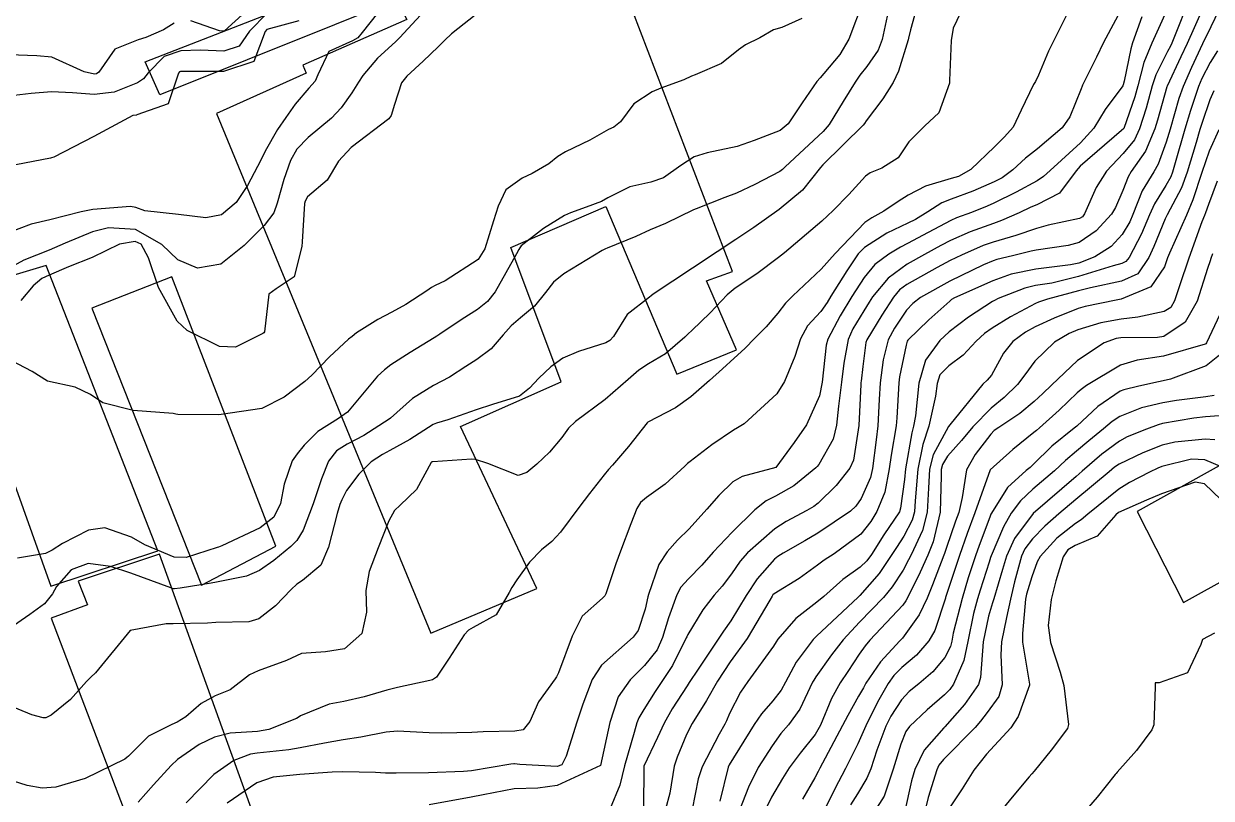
# Model space of a CAD drawing. Header units: metres. Extents: x 318500 to 325275, y 7408834 to 7428799.
# Drawn here: x 322118.6 to 322174, y 7422015.1 to 7422051.2 of the extents above; entities that cross this region are included whole.
import ezdxf

# ---------------------------------------------------------------- set-up
doc = ezdxf.new("R2010")
doc.units = ezdxf.units.M
doc.header["$MEASUREMENT"] = 0
for name, color, linetype in [('Curvas de Nivel 1m', 11, 'Continuous'), ('Curvas de Nivel 5m', 15, 'Continuous'), ('Edificações', 30, 'Continuous'), ('Vias Primárias', 230, 'Continuous'), ('Vias Secundárias', 230, 'Continuous')]:
    doc.layers.add(name, color=color, linetype=linetype)

msp = doc.modelspace()

# ---------------------------------------------------------------- linework, layer by layer
at = {"layer": 'Curvas de Nivel 1m', "flags": 128}
for points, elevation in [([(322160.403, 7422052.404), (322159.985, 7422050.874), (322159.899, 7422050.493), (322159.882, 7422050.411), (322159.43, 7422048.943), (322159.182, 7422048.418), (322158.703, 7422047.658), (322157.923, 7422046.627), (322157.841, 7422046.511), (322157.779, 7422046.432), (322155.901, 7422044.585), (322155.794, 7422044.462), (322154.951, 7422043.407), (322153.87, 7422042.507), (322152.692, 7422041.667), (322151.849, 7422041.094), (322150.975, 7422040.523), (322149.832, 7422039.758), (322147.99, 7422038.558), (322147.895, 7422038.483), (322147.818, 7422038.42), (322146.782, 7422037.598), (322146.148, 7422036.585), (322145.978, 7422036.396), (322145.785, 7422036.282), (322144.507, 7422035.881), (322143.774, 7422035.563), (322143.227, 7422035.167), (322142.657, 7422034.631), (322142.221, 7422034.17), (322141.752, 7422033.798), (322140.501, 7422033.412), (322139.745, 7422033.167), (322138.411, 7422032.69), (322137.893, 7422032.543), (322137.737, 7422032.472), (322136.654, 7422031.783), (322135.718, 7422031.262), (322135.365, 7422031.075), (322134.848, 7422030.733), (322134.273, 7422030.17), (322133.69, 7422029.397), (322133.468, 7422028.968), (322133.39, 7422028.754), (322133.252, 7422028.333), (322132.859, 7422026.762), (322132.489, 7422025.926), (322131.636, 7422025.209), (322131.382, 7422025.035), (322131.111, 7422024.785), (322130.382, 7422024.029), (322129.609, 7422023.422), (322129.133, 7422023.281), (322127.606, 7422023.242), (322127.219, 7422023.223), (322125.605, 7422023.193), (322125.279, 7422023.189), (322123.6, 7422022.88), (322121.984, 7422020.904), (322121.778, 7422020.706), (322121.574, 7422020.492), (322120.823, 7422019.659), (322119.921, 7422018.934), (322119.679, 7422018.808), (322119.548, 7422018.802), (322119.021, 7422018.945), (322117.559, 7422019.552)], 773), ([(322135.921, 7422052.643), (322134.427, 7422050.743), (322134.215, 7422050.508), (322133.974, 7422050.363), (322132.875, 7422049.858), (322132.359, 7422048.774), (322132.234, 7422048.487), (322131.941, 7422048.152), (322131.299, 7422047.416), (322130.857, 7422046.791), (322130.479, 7422046.23), (322129.904, 7422045.223), (322129.692, 7422044.803), (322129.079, 7422043.615), (322128.55, 7422042.82), (322127.861, 7422042.258), (322127.136, 7422042.118), (322125.861, 7422042.27), (322124.296, 7422042.443), (322123.866, 7422042.589), (322123.624, 7422042.641), (322121.864, 7422042.496), (322121.327, 7422042.383), (322119.856, 7422042.021), (322118.988, 7422041.814), (322117.846, 7422041.376)], 779), ([(322129.998, 7422052.644), (322128.01, 7422050.83), (322127.994, 7422050.815), (322127.773, 7422050.833), (322126.431, 7422051.299)], 782), ([(322125.655, 7422051.192), (322125.154, 7422050.868), (322124.332, 7422050.519), (322123.973, 7422050.408), (322122.891, 7422049.971), (322122.146, 7422048.907), (322122.039, 7422048.819), (322121.949, 7422048.812), (322121.467, 7422048.917), (322119.96, 7422049.599), (322119.249, 7422049.659), (322117.961, 7422049.702), (322117.179, 7422050.972), (322117.016, 7422052)], 782), ([(322162.644, 7422052.37), (322161.986, 7422050.95), (322161.886, 7422050.381), (322161.816, 7422048.518), (322161.807, 7422048.382), (322161.313, 7422047.006), (322160.658, 7422046.399), (322159.912, 7422045.651), (322159.408, 7422044.911), (322158.661, 7422044.422), (322158.112, 7422044.212), (322157.894, 7422044.059), (322157.117, 7422043.205), (322156.387, 7422042.452), (322155.863, 7422041.961), (322154.11, 7422040.486), (322153.838, 7422040.265), (322152.823, 7422039.507), (322151.823, 7422038.826), (322151.444, 7422038.516), (322150.646, 7422037.688), (322149.795, 7422036.862), (322149.628, 7422036.706), (322149.47, 7422036.543), (322148.561, 7422035.77), (322147.771, 7422035.31), (322147.319, 7422035.015), (322146.831, 7422034.574), (322145.75, 7422033.638), (322144.371, 7422032.611), (322144.047, 7422032.303), (322143.729, 7422031.872), (322143.163, 7422031.181), (322142.568, 7422030.631), (322142.105, 7422030.235), (322141.702, 7422030.106), (322140.278, 7422030.661), (322139.713, 7422030.848), (322139.528, 7422030.858), (322137.711, 7422030.742), (322137.679, 7422030.731), (322137.642, 7422030.701), (322136.952, 7422029.446), (322136.2, 7422028.715), (322135.927, 7422028.468), (322135.673, 7422027.995), (322135.163, 7422026.727), (322134.757, 7422025.62), (322134.59, 7422024.736), (322134.621, 7422023.729), (322134.402, 7422022.738), (322133.593, 7422022.02), (322132.716, 7422021.888), (322131.59, 7422021.807), (322130.897, 7422021.477), (322129.582, 7422020.994), (322129.168, 7422020.806), (322128.275, 7422020.113), (322127.565, 7422019.838), (322126.919, 7422019.48), (322126.209, 7422018.85), (322125.804, 7422018.598), (322125.544, 7422018.487), (322124.458, 7422017.949), (322123.522, 7422017.018), (322123.453, 7422016.949), (322123.351, 7422016.883), (322121.511, 7422015.974), (322120.143, 7422015.567), (322119.506, 7422015.523), (322118.805, 7422015.649), (322117.511, 7422016.052)], 772), ([(322171.997, 7422051.93), (322171.476, 7422050.764), (322171.245, 7422050.257), (322170.877, 7422049.35), (322170.585, 7422048.264), (322170.452, 7422047.755), (322169.93, 7422046.27), (322169.83, 7422046.182), (322167.902, 7422044.525), (322167.714, 7422044.303), (322166.934, 7422043.264), (322165.876, 7422042.722), (322165.599, 7422042.608), (322165.057, 7422042.338), (322164.231, 7422041.98), (322163.862, 7422041.844), (322162.769, 7422041.454), (322161.85, 7422041.05), (322161.41, 7422040.823), (322160.641, 7422040.398), (322159.835, 7422039.949), (322158.948, 7422039.299), (322158.221, 7422038.426), (322158.062, 7422038.182), (322157.81, 7422037.78), (322157.295, 7422036.941), (322157.084, 7422036.441), (322156.88, 7422035.337), (322156.768, 7422034.445), (322156.627, 7422033.325), (322156.543, 7422032.448), (322156.383, 7422031.798), (322155.712, 7422030.619), (322155.646, 7422030.525), (322155.582, 7422030.461), (322154.554, 7422029.615), (322153.69, 7422029.136), (322153.256, 7422028.917), (322152.726, 7422028.494), (322151.67, 7422027.462), (322150.792, 7422026.523), (322150.265, 7422025.916), (322149.641, 7422025.284), (322149.287, 7422024.891), (322149.102, 7422024.545), (322148.704, 7422023.459), (322148.433, 7422022.552), (322148.174, 7422021.975), (322147.587, 7422021.24), (322146.914, 7422020.57), (322146.361, 7422019.785), (322145.973, 7422018.584), (322145.53, 7422016.59), (322143.51, 7422015.649), (322142.613, 7422015.525), (322141.509, 7422015.5), (322140.064, 7422015.22), (322139.504, 7422015.101), (322137.555, 7422014.753)], 768), ([(322172.969, 7422052.235), (322172.304, 7422050.566), (322172.168, 7422050.247), (322172.107, 7422050.119), (322171.974, 7422049.858), (322171.432, 7422048.782), (322171.261, 7422048.257), (322170.975, 7422047.219), (322170.662, 7422046.263), (322170.428, 7422045.752), (322169.908, 7422045.103), (322169.122, 7422044.282), (322168.645, 7422043.532), (322168.106, 7422042.296), (322168.005, 7422042.161), (322167.867, 7422042.086), (322166.415, 7422041.769), (322165.859, 7422041.62), (322164.9, 7422041.294), (322163.849, 7422040.977), (322163.385, 7422040.819), (322162.369, 7422040.372), (322161.837, 7422040.115), (322161.234, 7422039.789), (322159.826, 7422039.003), (322159.484, 7422038.753), (322159.203, 7422038.416), (322158.652, 7422037.577), (322157.956, 7422036.428), (322157.911, 7422036.306), (322157.771, 7422035.177), (322157.688, 7422034.504), (322157.678, 7422034.431), (322157.67, 7422034.343), (322157.575, 7422032.432), (322157.329, 7422030.822), (322157.166, 7422030.438), (322156.517, 7422029.629), (322155.685, 7422028.808), (322155.487, 7422028.657), (322155.158, 7422028.465), (322154.187, 7422027.963), (322153.671, 7422027.617), (322152.392, 7422026.499), (322152.049, 7422026.109), (322151.645, 7422025.517), (322151.212, 7422024.941), (322150.838, 7422024.522), (322150.308, 7422023.842), (322149.602, 7422022.684), (322149.559, 7422022.582), (322149.538, 7422022.541), (322148.886, 7422021.248), (322148.43, 7422020.552), (322148.088, 7422020.04), (322147.56, 7422019.201), (322147.316, 7422018.801), (322147.223, 7422018.565), (322147.1, 7422018.121), (322146.656, 7422016.573), (322146.432, 7422015.66), (322145.981, 7422014.583)], 767), ([(322173.613, 7422051.843), (322172.887, 7422050.236), (322172.597, 7422049.615), (322171.961, 7422048.25), (322171.949, 7422048.213), (322171.512, 7422046.668), (322171.385, 7422046.255), (322170.946, 7422045.223), (322170.282, 7422044.266), (322170.138, 7422044.026), (322169.887, 7422043.387), (322169.55, 7422042.6), (322169.357, 7422042.278), (322168.648, 7422041.499), (322167.85, 7422040.968), (322167.341, 7422040.814), (322165.844, 7422040.603), (322165.621, 7422040.554), (322164.75, 7422040.341), (322164.012, 7422040.174), (322163.838, 7422040.113), (322163.4, 7422039.921), (322161.828, 7422039.166), (322160.463, 7422038.4), (322160.097, 7422038.124), (322159.811, 7422037.803), (322159.238, 7422036.976), (322158.954, 7422036.418), (322158.711, 7422035.486), (322158.574, 7422034.422), (322158.528, 7422033.646), (322158.462, 7422032.423), (322158.387, 7422031.766), (322158.214, 7422030.425), (322158.123, 7422030.009), (322157.689, 7422029.026), (322157.449, 7422028.668), (322157.19, 7422028.437), (322155.67, 7422027.418), (322155.069, 7422027.063), (322154.046, 7422026.476), (322153.809, 7422026.327), (322153.656, 7422026.202), (322152.848, 7422025.286), (322152.322, 7422024.5), (322151.612, 7422023.329), (322151.278, 7422022.842), (322151.056, 7422022.518), (322150.024, 7422020.973), (322149.728, 7422020.538), (322149.669, 7422020.448), (322149.576, 7422020.3), (322148.882, 7422019.225), (322148.508, 7422018.55), (322148.201, 7422017.896), (322147.558, 7422016.56), (322147.557, 7422016.533), (322147.534, 7422014.56)], 766), ([(322154.92, 7422051.406), (322153.985, 7422050.977), (322153.608, 7422050.87), (322152.966, 7422050.5), (322152.304, 7422050.178), (322151.972, 7422049.948), (322151.18, 7422049.304), (322149.954, 7422048.777), (322149.785, 7422048.71), (322149.416, 7422048.548), (322148.357, 7422048.15), (322147.941, 7422047.98), (322147.093, 7422047.418), (322146.464, 7422046.585), (322146.163, 7422046.342), (322145.916, 7422046.221), (322145.038, 7422045.73), (322143.906, 7422045.18), (322143.552, 7422044.975), (322143.127, 7422044.628), (322142.358, 7422044.171), (322141.89, 7422043.965), (322141.116, 7422043.417), (322140.762, 7422042.657), (322140.55, 7422041.969), (322140.143, 7422040.665), (322139.835, 7422040.173), (322138.301, 7422039.169), (322137.823, 7422038.957), (322137.657, 7422038.867), (322137.446, 7422038.704), (322136.458, 7422038.065), (322135.805, 7422037.72), (322135.154, 7422037.375), (322134.164, 7422036.744), (322133.95, 7422036.585), (322133.786, 7422036.459), (322132.898, 7422035.638), (322132.076, 7422034.775), (322131.757, 7422034.476), (322130.79, 7422033.749), (322129.744, 7422033.218), (322127.85, 7422032.938), (322127.741, 7422032.932), (322125.828, 7422032.946), (322125.741, 7422032.961), (322125.613, 7422032.989), (322123.743, 7422033.138), (322122.331, 7422033.487), (322121.75, 7422033.874), (322121.049, 7422034.217), (322119.756, 7422034.501), (322119.043, 7422034.947), (322117.77, 7422035.609)], 776), ([(322137.146, 7422051.551), (322136.367, 7422050.716), (322136.186, 7422050.509), (322135.974, 7422050.316), (322135.144, 7422049.551), (322134.455, 7422048.742), (322134.254, 7422048.437), (322133.938, 7422047.942), (322133.442, 7422047.243), (322133.001, 7422046.764), (322131.911, 7422045.856), (322131.377, 7422045.314), (322131.083, 7422044.788), (322130.774, 7422043.904), (322130.465, 7422042.794), (322130.311, 7422042.348), (322129.854, 7422041.751), (322128.919, 7422040.814), (322127.831, 7422039.958), (322126.743, 7422039.76), (322125.833, 7422040.146), (322125.086, 7422040.868), (322123.85, 7422041.574), (322122.593, 7422041.64), (322121.848, 7422041.462), (322120.573, 7422040.929), (322119.837, 7422040.604), (322118.649, 7422040.135), (322117.827, 7422039.691)], 778), ([(322129.988, 7422051.65), (322129.176, 7422050.812), (322128.682, 7422050.106), (322127.966, 7422049.887), (322126.886, 7422049.926), (322125.966, 7422049.898), (322125.192, 7422049.638), (322124.441, 7422048.875), (322124.233, 7422048.59), (322123.943, 7422048.396), (322122.863, 7422047.97), (322121.934, 7422047.86), (322120.92, 7422047.941), (322119.936, 7422047.977), (322118.985, 7422047.899), (322117.932, 7422047.788)], 781), ([(322158.9, 7422051.512), (322158.665, 7422050.423), (322158.476, 7422049.922), (322157.961, 7422049.171), (322157.631, 7422048.759), (322157.405, 7422048.438), (322156.85, 7422047.533), (322156.196, 7422046.456), (322155.917, 7422046.129), (322154.145, 7422044.486), (322154.02, 7422044.366), (322153.897, 7422044.272), (322152.73, 7422043.659), (322151.881, 7422043.26), (322151.335, 7422043.061), (322149.99, 7422042.538), (322149.869, 7422042.484), (322148.565, 7422041.854), (322147.855, 7422041.545), (322147.179, 7422041.247), (322145.842, 7422040.701), (322145.763, 7422040.67), (322145.621, 7422040.593), (322143.829, 7422039.502), (322143.34, 7422039.11), (322142.968, 7422038.629), (322142.453, 7422037.991), (322141.802, 7422037.457), (322141.37, 7422037.072), (322141, 7422036.652), (322140.434, 7422036.006), (322139.773, 7422035.509), (322139.261, 7422035.184), (322138.489, 7422034.689), (322137.756, 7422034.299), (322136.769, 7422033.691), (322135.74, 7422032.766), (322135.683, 7422032.721), (322134.503, 7422031.964), (322133.722, 7422031.567), (322133.22, 7422031.255), (322132.848, 7422030.763), (322132.52, 7422029.945), (322132.136, 7422028.773), (322131.668, 7422027.56), (322131.376, 7422027.07), (322131.094, 7422026.786), (322130.302, 7422026.142), (322129.643, 7422025.667), (322129.033, 7422025.415), (322127.635, 7422025.131), (322127.382, 7422025.086), (322125.934, 7422024.855), (322125.674, 7422024.815), (322125.629, 7422024.817), (322125.501, 7422024.861), (322123.64, 7422025.541), (322122.685, 7422025.854), (322121.646, 7422025.998), (322120.862, 7422025.701), (322120.179, 7422024.932), (322119.981, 7422024.578), (322119.618, 7422024.121), (322118.935, 7422023.622), (322117.965, 7422022.956)], 774), ([(322139.991, 7422051.788), (322138.587, 7422050.691), (322138.285, 7422050.385), (322137.971, 7422050.079), (322137.262, 7422049.406), (322136.501, 7422048.714), (322136.257, 7422048.405), (322135.93, 7422047.401), (322135.771, 7422046.874), (322135.671, 7422046.724), (322133.906, 7422045.387), (322133.322, 7422044.759), (322132.793, 7422043.86), (322131.875, 7422043.096), (322131.763, 7422042.89), (322131.741, 7422042.781), (322131.632, 7422040.993), (322131.616, 7422040.782), (322131.246, 7422039.366), (322130.417, 7422038.794), (322130.066, 7422038.548), (322129.872, 7422036.799), (322129.835, 7422036.754), (322129.789, 7422036.724), (322128.521, 7422036.077), (322127.779, 7422036.118), (322126.257, 7422036.853), (322125.796, 7422037.292), (322124.922, 7422038.869), (322124.454, 7422040.253), (322124.125, 7422040.877), (322123.842, 7422041.012), (322123.105, 7422040.891), (322121.834, 7422040.268), (322120.736, 7422039.833), (322119.825, 7422039.444), (322119.487, 7422039.28), (322119.088, 7422038.947), (322118.502, 7422038.261)], 777), ([(322167.274, 7422051.592), (322166.642, 7422050.32), (322166.422, 7422049.874), (322165.957, 7422048.768), (322165.816, 7422048.468), (322165.728, 7422048.332), (322165.147, 7422047.122), (322164.779, 7422046.341), (322164.373, 7422045.887), (322163.911, 7422045.427), (322162.797, 7422044.367), (322162.225, 7422044.045), (322161.893, 7422043.941), (322160.696, 7422043.59), (322159.881, 7422043.173), (322159.421, 7422042.871), (322158.754, 7422042.421), (322158.186, 7422042.106), (322157.862, 7422041.887), (322156.474, 7422040.45), (322155.833, 7422039.722), (322154.502, 7422038.48), (322154.166, 7422038.133), (322153.808, 7422037.664), (322153.26, 7422037.033), (322152.738, 7422036.501), (322152.269, 7422036.019), (322151.776, 7422035.565), (322151.218, 7422035.068), (322150.615, 7422034.527), (322149.752, 7422033.768), (322149.032, 7422033.262), (322147.74, 7422032.583), (322147.711, 7422032.56), (322146.842, 7422031.455), (322146.091, 7422030.584), (322145.912, 7422030.382), (322145.703, 7422030.125), (322145.029, 7422029.261), (322144.526, 7422028.607), (322143.668, 7422027.452), (322143.268, 7422027.02), (322142.789, 7422026.629), (322142.222, 7422026.064), (322141.639, 7422025.234), (322141.398, 7422024.879), (322141.281, 7422024.645), (322140.668, 7422023.601), (322139.605, 7422023.02), (322139.378, 7422022.899), (322139.179, 7422022.676), (322138.481, 7422021.579), (322137.888, 7422020.695), (322137.698, 7422020.578), (322137.578, 7422020.545), (322136.072, 7422020.215), (322135.571, 7422020.097), (322134.523, 7422019.779), (322133.562, 7422019.574), (322132.878, 7422019.442), (322131.552, 7422018.898), (322131.481, 7422018.851), (322131.363, 7422018.782), (322130.077, 7422018.26), (322129.541, 7422018.176), (322128.269, 7422018.089), (322127.536, 7422017.908), (322126.817, 7422017.555), (322125.819, 7422016.856), (322125.517, 7422016.578), (322124.701, 7422015.676), (322123.977, 7422014.875)], 771), ([(322170.774, 7422051.48), (322170.337, 7422050.266), (322170.26, 7422049.983), (322169.953, 7422048.479), (322169.911, 7422048.31), (322169.884, 7422048.271), (322169.063, 7422047.153), (322168.536, 7422046.291), (322167.913, 7422045.601), (322166.498, 7422044.321), (322166.19, 7422044.031), (322165.893, 7422043.837), (322164.913, 7422043.311), (322163.877, 7422042.79), (322163.571, 7422042.659), (322162.83, 7422042.366), (322162.137, 7422042.105), (322161.864, 7422041.981), (322160.822, 7422041.43), (322159.848, 7422040.915), (322159.519, 7422040.739), (322158.974, 7422040.419), (322158.329, 7422039.932), (322157.829, 7422039.336), (322157.25, 7422038.439), (322156.706, 7422037.547), (322156.139, 7422036.455), (322156.061, 7422036.181), (322155.877, 7422034.458), (322155.753, 7422033.809), (322155.148, 7422032.466), (322154.563, 7422031.637), (322153.71, 7422030.48), (322152.145, 7422030.062), (322151.699, 7422029.803), (322151.048, 7422029.161), (322150.497, 7422028.528), (322149.671, 7422027.621), (322149.13, 7422027.081), (322148.645, 7422026.55), (322148.253, 7422025.952), (322147.767, 7422024.559), (322147.743, 7422024.445), (322147.62, 7422023.875), (322147.298, 7422022.871), (322147.063, 7422022.568), (322145.587, 7422021.263), (322145.15, 7422020.596), (322144.718, 7422019.448), (322144.439, 7422018.607), (322143.931, 7422017.019), (322143.728, 7422016.617), (322143.519, 7422016.534), (322141.775, 7422016.637), (322141.52, 7422016.668), (322141.493, 7422016.668), (322141.35, 7422016.643), (322139.517, 7422016.342), (322139.144, 7422016.304), (322137.515, 7422016.247), (322136.009, 7422016.221), (322135.515, 7422016.234), (322135.047, 7422016.258), (322133.515, 7422016.285), (322133.031, 7422016.273), (322131.514, 7422016.158), (322130.267, 7422016.038), (322129.51, 7422015.78), (322128.126, 7422014.821)], 769), ([(322174.3, 7422049.89), (322173.967, 7422049.359), (322173.575, 7422048.606), (322173.415, 7422048.228), (322173.049, 7422047.118), (322172.788, 7422046.237), (322172.336, 7422044.675), (322172.209, 7422044.245), (322172.124, 7422044.019), (322171.891, 7422043.617), (322171.362, 7422042.771), (322171.136, 7422042.257), (322170.757, 7422041.36), (322170.183, 7422040.267), (322170.035, 7422040.071), (322169.837, 7422039.98), (322169.437, 7422039.877), (322167.831, 7422039.377), (322166.581, 7422039.072), (322165.826, 7422038.953), (322165.326, 7422038.834), (322164.071, 7422038.347), (322163.903, 7422038.265), (322163.818, 7422038.216), (322162.693, 7422037.48), (322161.796, 7422036.79), (322161.578, 7422036.598), (322161.36, 7422036.386), (322160.692, 7422035.48), (322160.375, 7422034.401), (322160.226, 7422032.884), (322160.127, 7422032.404), (322160.048, 7422032.092), (322159.764, 7422030.409), (322159.705, 7422029.919), (322159.53, 7422028.573), (322159.47, 7422028.412), (322158.747, 7422027.341), (322158.17, 7422026.425), (322157.961, 7422026.12), (322157.651, 7422025.826), (322156.828, 7422025.256), (322155.946, 7422024.455), (322155.627, 7422024.192), (322154.647, 7422023.443), (322153.812, 7422022.478), (322153.733, 7422022.353), (322153.605, 7422022.141), (322152.407, 7422020.498), (322152.066, 7422020.009), (322151.557, 7422019), (322151.407, 7422018.658), (322151.334, 7422018.513), (322151.077, 7422018.048), (322150.275, 7422016.529), (322150.095, 7422015.958), (322149.81, 7422014.535)], 764), ([(322174.129, 7422048.036), (322173.941, 7422047.605), (322173.588, 7422046.562), (322173.485, 7422046.227), (322173.309, 7422045.624), (322172.895, 7422044.235), (322172.621, 7422043.507), (322171.955, 7422042.249), (322171.867, 7422042.071), (322171.329, 7422040.774), (322171.107, 7422040.257), (322170.591, 7422039.503), (322169.829, 7422039.154), (322168.383, 7422038.849), (322167.824, 7422038.709), (322166.378, 7422038.322), (322165.96, 7422038.185), (322165.817, 7422038.123), (322164.65, 7422037.499), (322163.799, 7422036.968), (322163.437, 7422036.713), (322163.059, 7422036.361), (322162.447, 7422035.703), (322161.773, 7422035.217), (322161.366, 7422034.786), (322161.236, 7422034.388), (322161.163, 7422033.798), (322160.845, 7422032.393), (322160.572, 7422031.552), (322160.33, 7422030.401), (322160.207, 7422028.914), (322160.171, 7422028.403), (322160.066, 7422028.022), (322159.673, 7422027.274), (322159.332, 7422026.745), (322159.126, 7422026.415), (322158.524, 7422025.54), (322157.631, 7422024.503), (322157.592, 7422024.469), (322157.55, 7422024.431), (322155.612, 7422022.617), (322155.53, 7422022.542), (322155.454, 7422022.462), (322154.663, 7422021.401), (322154.166, 7422020.474), (322153.962, 7422020.089), (322153.567, 7422019.603), (322153.047, 7422018.998), (322152.709, 7422018.493), (322151.531, 7422016.612), (322151.484, 7422016.511), (322151.097, 7422014.926)], 763), ([(322174.363, 7422046.213), (322173.91, 7422045.219), (322173.577, 7422044.225), (322173.16, 7422042.952), (322172.859, 7422042.235), (322172.063, 7422040.466), (322171.98, 7422040.248), (322171.836, 7422039.823), (322171.191, 7422038.892), (322169.82, 7422038.32), (322169.573, 7422038.274), (322168.132, 7422037.979), (322167.814, 7422037.884), (322166.684, 7422037.439), (322165.801, 7422037.031), (322165.35, 7422036.781), (322164.769, 7422036.34), (322164.332, 7422035.797), (322163.767, 7422034.785), (322163.57, 7422034.546), (322163.357, 7422034.356), (322161.826, 7422032.464), (322161.755, 7422032.38), (322161.051, 7422031.059), (322160.877, 7422030.392), (322160.826, 7422029.517), (322160.769, 7422028.394), (322160.544, 7422027.53), (322160.017, 7422026.405), (322159.9, 7422026.163), (322159.649, 7422025.694), (322159.137, 7422024.908), (322158.729, 7422024.414), (322157.618, 7422023.261), (322156.848, 7422022.441), (322156.303, 7422021.746), (322155.584, 7422020.713), (322155.483, 7422020.56), (322155.427, 7422020.462), (322154.825, 7422019.204), (322154.299, 7422018.473), (322153.952, 7422018.07), (322153.54, 7422017.507), (322152.883, 7422016.49), (322152.444, 7422015.568), (322152.013, 7422014.502)], 762), ([(322174.288, 7422043.821), (322173.878, 7422042.734), (322173.746, 7422042.348), (322173.695, 7422042.223), (322173.573, 7422041.932), (322172.968, 7422040.233), (322172.53, 7422038.939), (322172.305, 7422038.243), (322172.128, 7422037.932), (322171.812, 7422037.739), (322170.595, 7422037.475), (322169.807, 7422037.385), (322168.871, 7422037.217), (322167.799, 7422036.886), (322167.384, 7422036.718), (322166.699, 7422036.316), (322165.781, 7422035.427), (322165.32, 7422034.789), (322164.987, 7422034.338), (322164.359, 7422033.739), (322163.749, 7422033.239), (322162.893, 7422032.363), (322162.365, 7422031.736), (322161.719, 7422030.995), (322161.484, 7422030.613), (322161.425, 7422030.384), (322161.413, 7422030.09), (322161.368, 7422028.385), (322161.044, 7422027.015), (322160.798, 7422026.393), (322160.446, 7422025.601), (322159.85, 7422024.398), (322159.77, 7422024.257), (322159.627, 7422024.062), (322158.095, 7422022.423), (322157.873, 7422022.159), (322157.6, 7422021.766), (322157.064, 7422020.961), (322156.715, 7422020.443), (322156.313, 7422019.704), (322155.791, 7422018.456), (322155.546, 7422018.032), (322154.841, 7422017.162), (322154.329, 7422016.472), (322154.02, 7422015.977), (322153.509, 7422015.104), (322153.302, 7422014.684)], 761), ([(322174.412, 7422037.61), (322173.791, 7422036.289), (322173.768, 7422036.243), (322173.727, 7422036.221), (322171.784, 7422035.661), (322170.566, 7422035.478), (322169.78, 7422035.244), (322168.203, 7422034.294), (322167.949, 7422034.115), (322167.765, 7422033.952), (322166.918, 7422033.147), (322166, 7422032.326), (322165.861, 7422032.205), (322165.737, 7422032.099), (322164.756, 7422031.308), (322163.71, 7422030.368), (322162.989, 7422028.361), (322162.64, 7422027.401), (322162.276, 7422026.371), (322162.121, 7422025.905), (322161.63, 7422024.413), (322161.624, 7422024.386), (322161.123, 7422022.877), (322160.849, 7422022.388), (322160.263, 7422021.731), (322159.591, 7422021.15), (322159.213, 7422020.779), (322158.953, 7422020.409), (322158.447, 7422019.536), (322157.905, 7422018.425), (322157.542, 7422017.6), (322156.963, 7422016.439), (322156.459, 7422015.503), (322155.943, 7422014.453)], 759), ([(322175.015, 7422036.202), (322173.78, 7422035.21), (322172.121, 7422034.592), (322171.773, 7422034.513), (322171.554, 7422034.47), (322170.635, 7422034.261), (322169.941, 7422034.095), (322169.766, 7422034.027), (322168.721, 7422033.32), (322167.742, 7422032.407), (322167.686, 7422032.355), (322167.625, 7422032.302), (322166.579, 7422031.465), (322165.714, 7422030.611), (322165.572, 7422030.471), (322165.384, 7422030.333), (322164.508, 7422029.536), (322163.77, 7422028.349), (322163.744, 7422028.295), (322163.687, 7422028.163), (322163.185, 7422026.84), (322163.016, 7422026.36), (322162.677, 7422025.332), (322162.394, 7422024.369), (322161.987, 7422022.748), (322161.917, 7422022.375), (322161.857, 7422022.126), (322161.599, 7422021.625), (322161.028, 7422020.946), (322160.373, 7422020.392), (322159.931, 7422020.04), (322159.569, 7422019.639), (322159.079, 7422018.885), (322158.846, 7422018.411), (322158.418, 7422017.296), (322158.137, 7422016.421), (322157.961, 7422015.986), (322157.512, 7422015.261), (322157.19, 7422014.749)], 758), ([(322174.153, 7422033.825), (322173.763, 7422033.773), (322172.398, 7422033.603), (322171.759, 7422033.494), (322170.767, 7422033.248), (322169.749, 7422032.848), (322169.397, 7422032.624), (322168.987, 7422032.281), (322168.309, 7422031.714), (322167.724, 7422031.235), (322167.222, 7422030.803), (322166.699, 7422030.315), (322165.701, 7422029.46), (322165.113, 7422028.919), (322164.683, 7422028.34), (322164.321, 7422027.703), (322163.75, 7422026.349), (322163.725, 7422026.284), (322163.656, 7422026.057), (322163.233, 7422024.759), (322163.114, 7422024.358), (322162.934, 7422023.672), (322162.666, 7422022.364), (322162.484, 7422021.479), (322161.99, 7422020.374), (322161.82, 7422020.133), (322161.572, 7422019.875), (322160.77, 7422019.179), (322159.938, 7422018.396), (322159.775, 7422018.17), (322159.542, 7422017.585), (322159.19, 7422016.405), (322158.769, 7422015.153), (322158.297, 7422014.418)], 757), ([(322175.024, 7422032.928), (322173.749, 7422032.834), (322173.201, 7422032.776), (322171.744, 7422032.522), (322171.531, 7422032.464), (322170.988, 7422032.258), (322170.099, 7422031.902), (322169.732, 7422031.704), (322168.913, 7422031.092), (322167.988, 7422030.296), (322167.708, 7422030.052), (322165.713, 7422028.33), (322164.847, 7422027.163), (322164.47, 7422026.342), (322164.274, 7422025.72), (322163.872, 7422024.348), (322163.813, 7422024.163), (322163.622, 7422023.547), (322163.377, 7422022.353), (322163.252, 7422020.688), (322163.16, 7422020.356), (322162.504, 7422019.427), (322161.59, 7422018.379), (322161.55, 7422018.34), (322160.628, 7422017.3), (322160.191, 7422016.393), (322160.044, 7422015.873), (322159.715, 7422014.398)], 756), ([(322175.218, 7422030.197), (322173.719, 7422030.838), (322173.086, 7422030.863), (322171.714, 7422030.513), (322171.522, 7422030.443), (322171.142, 7422030.256), (322170.203, 7422029.767), (322169.702, 7422029.458), (322168.258, 7422028.291), (322167.948, 7422028.034), (322167.683, 7422027.857), (322166.807, 7422027.179), (322166.043, 7422026.324), (322165.901, 7422026.081), (322165.646, 7422025.376), (322165.398, 7422024.567), (322165.355, 7422024.333), (322165.214, 7422022.734), (322165.209, 7422022.334), (322165.535, 7422020.376), (322165.537, 7422020.33), (322165.016, 7422018.871), (322164.667, 7422018.333), (322163.538, 7422017.113), (322162.938, 7422016.359), (322162.394, 7422015.49), (322161.661, 7422014.378)], 754), ([(322174.466, 7422028.976), (322173.705, 7422029.714), (322173.27, 7422029.79), (322171.7, 7422029.252), (322170.999, 7422028.955), (322169.691, 7422028.382), (322169.561, 7422028.272), (322168.689, 7422027.27), (322167.668, 7422026.834), (322167.33, 7422026.64), (322167.108, 7422026.308), (322166.773, 7422025.184), (322166.549, 7422024.316), (322166.404, 7422023.104), (322166.513, 7422022.316), (322166.968, 7422020.93), (322167.14, 7422020.307), (322167.357, 7422018.499), (322167.314, 7422018.302), (322166.552, 7422017.298), (322165.759, 7422016.318), (322165.651, 7422016.196), (322165.526, 7422016.055), (322164.731, 7422015.112), (322164.105, 7422014.341)], 753), ([(322174.158, 7422022.755), (322173.612, 7422022.464), (322173.526, 7422022.221), (322172.912, 7422020.908), (322171.583, 7422020.442), (322171.403, 7422020.431), (322171.398, 7422020.252), (322171.331, 7422018.474), (322171.248, 7422018.253), (322170.521, 7422017.279), (322169.632, 7422016.269), (322169.581, 7422016.218), (322169.528, 7422016.157), (322168.694, 7422015.101), (322167.996, 7422014.293)], 752)]:
    msp.add_lwpolyline(points, dxfattribs=dict(at, elevation=elevation))
at = {"layer": 'Curvas de Nivel 5m', "flags": 128}
for points, elevation in [([(322157.777, 7422052.213), (322157.119, 7422050.443), (322156.688, 7422049.73), (322155.956, 7422048.832), (322155.772, 7422048.643), (322155.618, 7422048.465), (322154.935, 7422047.475), (322154.284, 7422046.485), (322153.917, 7422046.187), (322152.699, 7422045.715), (322151.909, 7422045.436), (322150.513, 7422045.138), (322149.904, 7422044.956), (322149.282, 7422044.549), (322148.477, 7422043.975), (322147.888, 7422043.769), (322146.908, 7422043.557), (322145.877, 7422043.045), (322145.588, 7422042.88), (322144.87, 7422042.605), (322144.133, 7422042.349), (322143.864, 7422042.226), (322142.876, 7422041.608), (322141.843, 7422040.808), (322141.771, 7422040.711), (322141.734, 7422040.642), (322141.62, 7422040.426), (322140.621, 7422038.658), (322140.271, 7422038.205), (322139.807, 7422037.832), (322139.094, 7422037.387), (322138.049, 7422036.696), (322137.899, 7422036.588), (322137.787, 7422036.517), (322136.659, 7422035.829), (322135.768, 7422035.256), (322135.458, 7422035.032), (322135.137, 7422034.729), (322133.743, 7422033.046), (322133.325, 7422032.756), (322132.353, 7422032.148), (322131.721, 7422031.52), (322131.39, 7422031.108), (322131.166, 7422030.785), (322130.791, 7422029.691), (322130.613, 7422028.791), (322130.304, 7422028.164), (322129.669, 7422027.658), (322127.887, 7422026.827), (322127.722, 7422026.766), (322127.659, 7422026.743), (322126.221, 7422026.282), (322125.652, 7422026.297), (322124.285, 7422026.874), (322123.663, 7422027.228), (322122.431, 7422027.662), (322121.666, 7422027.547), (322120.444, 7422026.928), (322119.975, 7422026.615), (322119.653, 7422026.462), (322118.358, 7422026.244)], 775), ([(322169.999, 7422052.162), (322168.997, 7422050.285), (322168.658, 7422049.601), (322168.017, 7422048.299), (322167.995, 7422048.253), (322167.947, 7422048.124), (322167.418, 7422046.817), (322167.068, 7422046.313), (322165.91, 7422045.331), (322165.354, 7422044.887), (322164.761, 7422044.341), (322164.261, 7422043.98), (322163.892, 7422043.794), (322162.893, 7422043.356), (322161.879, 7422042.983), (322161.457, 7422042.805), (322160.805, 7422042.396), (322160.228, 7422042.041), (322159.862, 7422041.863), (322158.88, 7422041.394), (322157.845, 7422040.732), (322157.557, 7422040.434), (322157.024, 7422039.634), (322156.279, 7422038.453), (322156.105, 7422038.166), (322155.809, 7422037.752), (322155.189, 7422037.079), (322154.862, 7422036.474), (322154.605, 7422035.65), (322154.121, 7422034.485), (322153.754, 7422033.908), (322152.239, 7422032.503), (322151.927, 7422032.317), (322151.736, 7422032.213), (322150.722, 7422031.528), (322149.713, 7422030.752), (322149.594, 7422030.659), (322149.473, 7422030.542), (322148.557, 7422029.691), (322147.688, 7422029.077), (322147.407, 7422028.842), (322147.231, 7422028.567), (322146.946, 7422027.844), (322146.462, 7422026.578), (322146.247, 7422025.986), (322145.778, 7422024.588), (322145.732, 7422024.485), (322145.627, 7422024.378), (322144.681, 7422023.537), (322144.22, 7422022.611), (322143.583, 7422020.899), (322143.488, 7422020.714), (322143.42, 7422020.622), (322142.643, 7422019.55), (322142.237, 7422018.633), (322141.93, 7422018.25), (322141.543, 7422018.177), (322140.058, 7422018.147), (322139.542, 7422018.117), (322138.14, 7422018.092), (322137.541, 7422018.112), (322136.078, 7422018.178), (322135.541, 7422018.134), (322134.366, 7422017.909), (322133.535, 7422017.78), (322132.673, 7422017.623), (322131.529, 7422017.403), (322131.001, 7422017.312), (322129.525, 7422017.157), (322129.219, 7422017.11), (322128.446, 7422016.816), (322127.513, 7422016.16), (322126.216, 7422014.849)], 770), ([(322174.574, 7422052.211), (322173.988, 7422051.021), (322173.608, 7422050.226), (322173.086, 7422049.111), (322172.7, 7422048.239), (322172.505, 7422047.678), (322172.091, 7422046.247), (322171.914, 7422045.64), (322171.544, 7422044.613), (322171.336, 7422044.256), (322170.785, 7422043.363), (322170.357, 7422042.265), (322170.214, 7422041.918), (322169.856, 7422041.329), (322169.352, 7422040.773), (322168.58, 7422040.289), (322167.837, 7422040.004), (322167.449, 7422039.919), (322165.834, 7422039.722), (322164.688, 7422039.485), (322163.828, 7422039.173), (322162.045, 7422038.377), (322161.899, 7422038.299), (322161.818, 7422038.232), (322160.846, 7422037.353), (322159.867, 7422036.409), (322159.835, 7422036.363), (322159.786, 7422036.17), (322159.482, 7422034.695), (322159.444, 7422034.413), (322159.361, 7422032.796), (322159.323, 7422032.414), (322159.084, 7422031.052), (322158.994, 7422030.417), (322158.788, 7422029.33), (322158.423, 7422028.423), (322158.144, 7422027.956), (322157.669, 7422027.372), (322156.426, 7422026.449), (322155.959, 7422026.152), (322155.652, 7422025.922), (322154.806, 7422025.305), (322153.632, 7422024.583), (322153.578, 7422024.533), (322153.546, 7422024.481), (322153.438, 7422024.294), (322152.373, 7422022.498), (322151.589, 7422021.413), (322150.993, 7422020.519), (322150.483, 7422019.61), (322149.817, 7422018.536), (322149.545, 7422018.033), (322149.105, 7422016.974), (322148.965, 7422016.546), (322148.764, 7422015.295), (322148.572, 7422014.549)], 765), ([(322131.473, 7422051.298), (322129.981, 7422050.896), (322129.897, 7422050.801), (322129.37, 7422049.397), (322127.952, 7422048.936), (322127.848, 7422048.935), (322125.951, 7422048.926), (322125.9, 7422048.911), (322125.866, 7422048.861), (322125.372, 7422047.422), (322123.92, 7422046.906), (322123.897, 7422046.904), (322123.725, 7422046.883), (322121.91, 7422045.904), (322120.045, 7422044.938), (322119.933, 7422044.906), (322119.899, 7422044.897), (322118.273, 7422044.578)], 780), ([(322174.067, 7422040.432), (322174.001, 7422040.218), (322173.965, 7422040.102), (322173.843, 7422039.744), (322173.356, 7422038.227), (322172.795, 7422037.246), (322171.795, 7422036.585), (322171.511, 7422036.536), (322169.794, 7422036.523), (322169.574, 7422036.493), (322169.028, 7422036.281), (322167.782, 7422035.461), (322166.567, 7422034.318), (322166.168, 7422033.92), (322165.758, 7422033.543), (322165.087, 7422032.996), (322164.102, 7422032.346), (322163.889, 7422032.197), (322163.735, 7422032.029), (322163.008, 7422031.073), (322162.609, 7422030.367), (322162.405, 7422029.077), (322162.239, 7422028.372), (322162.092, 7422027.966), (322161.665, 7422026.739), (322161.571, 7422026.472), (322161.539, 7422026.382), (322161.02, 7422025.009), (322160.775, 7422024.389), (322160.401, 7422023.613), (322159.611, 7422022.524), (322159.492, 7422022.402), (322158.589, 7422021.421), (322157.907, 7422020.425), (322157.793, 7422020.21), (322157.571, 7422019.816), (322157.075, 7422018.92), (322156.826, 7422018.441), (322156.012, 7422016.93), (322155.756, 7422016.457), (322155.678, 7422016.307), (322155.523, 7422016.001), (322154.962, 7422015.012)], 760), ([(322174.181, 7422031.766), (322173.734, 7422031.787), (322172.311, 7422031.661), (322171.729, 7422031.508), (322170.821, 7422031.162), (322169.715, 7422030.634), (322169.499, 7422030.487), (322169.247, 7422030.277), (322167.697, 7422028.98), (322166.903, 7422028.312), (322166.261, 7422027.742), (322165.672, 7422027.142), (322165.322, 7422026.676), (322165.17, 7422026.335), (322164.833, 7422025.147), (322164.646, 7422024.34), (322164.474, 7422023.489), (322164.234, 7422022.344), (322164.208, 7422021.736), (322164.271, 7422020.343), (322164.11, 7422019.804), (322163.561, 7422019.051), (322163.252, 7422018.657), (322162.999, 7422018.358), (322161.535, 7422016.86), (322161.316, 7422016.598), (322161.211, 7422016.383), (322160.811, 7422015.086), (322160.644, 7422014.389)], 755)]:
    msp.add_lwpolyline(points, dxfattribs=dict(at, elevation=elevation))
at = {"layer": 'Edificações'}
for points in [[(322127.631, 7422046.975), (322137.619, 7422022.754), (322142.57, 7422024.838), (322139.009, 7422032.39), (322143.699, 7422034.474), (322141.362, 7422040.734), (322145.792, 7422042.644), (322149.092, 7422034.831), (322151.872, 7422035.959), (322150.482, 7422039.171), (322151.698, 7422039.605), (322145.966, 7422054.544), (322141.884, 7422052.895), (322141.184, 7422054.133), (322136.178, 7422051.957), (322136.504, 7422051.359), (322131.657, 7422049.232), (322131.82, 7422048.851)], [(322115.059, 7422038.507), (322119.9, 7422024.944), (322124.894, 7422026.589), (322119.688, 7422039.894)], [(322121.816, 7422037.895), (322126.928, 7422024.99), (322130.395, 7422026.809), (322125.542, 7422039.368)], [(322170.564, 7422028.429), (322172.716, 7422024.184), (322177.404, 7422026.775), (322175.186, 7422031.001)], [(322124.969, 7422026.435), (322121.177, 7422025.183), (322121.617, 7422024.066), (322119.924, 7422023.457), (322124.592, 7422011.19), (322129.791, 7422013.095)]]:
    msp.add_lwpolyline(points, close=True, dxfattribs=at)
at = {"layer": 'Vias Primárias'}
for points in [[(323715.644, 7420145.548, 0), (323709.04, 7420132.939)], [(323831.088, 7420001.787, 0), (323833.844, 7420008.443, 0.220888)]]:
    msp.add_lwpolyline(points, format="xyb", dxfattribs=at)
at = {"layer": 'Vias Secundárias'}
msp.add_lwpolyline([(322141.275, 7422054.388), (322124.997, 7422047.852), (322124.301, 7422049.381), (322143.223, 7422056.752)], dxfattribs=at)

doc.saveas('drawing.dxf')
